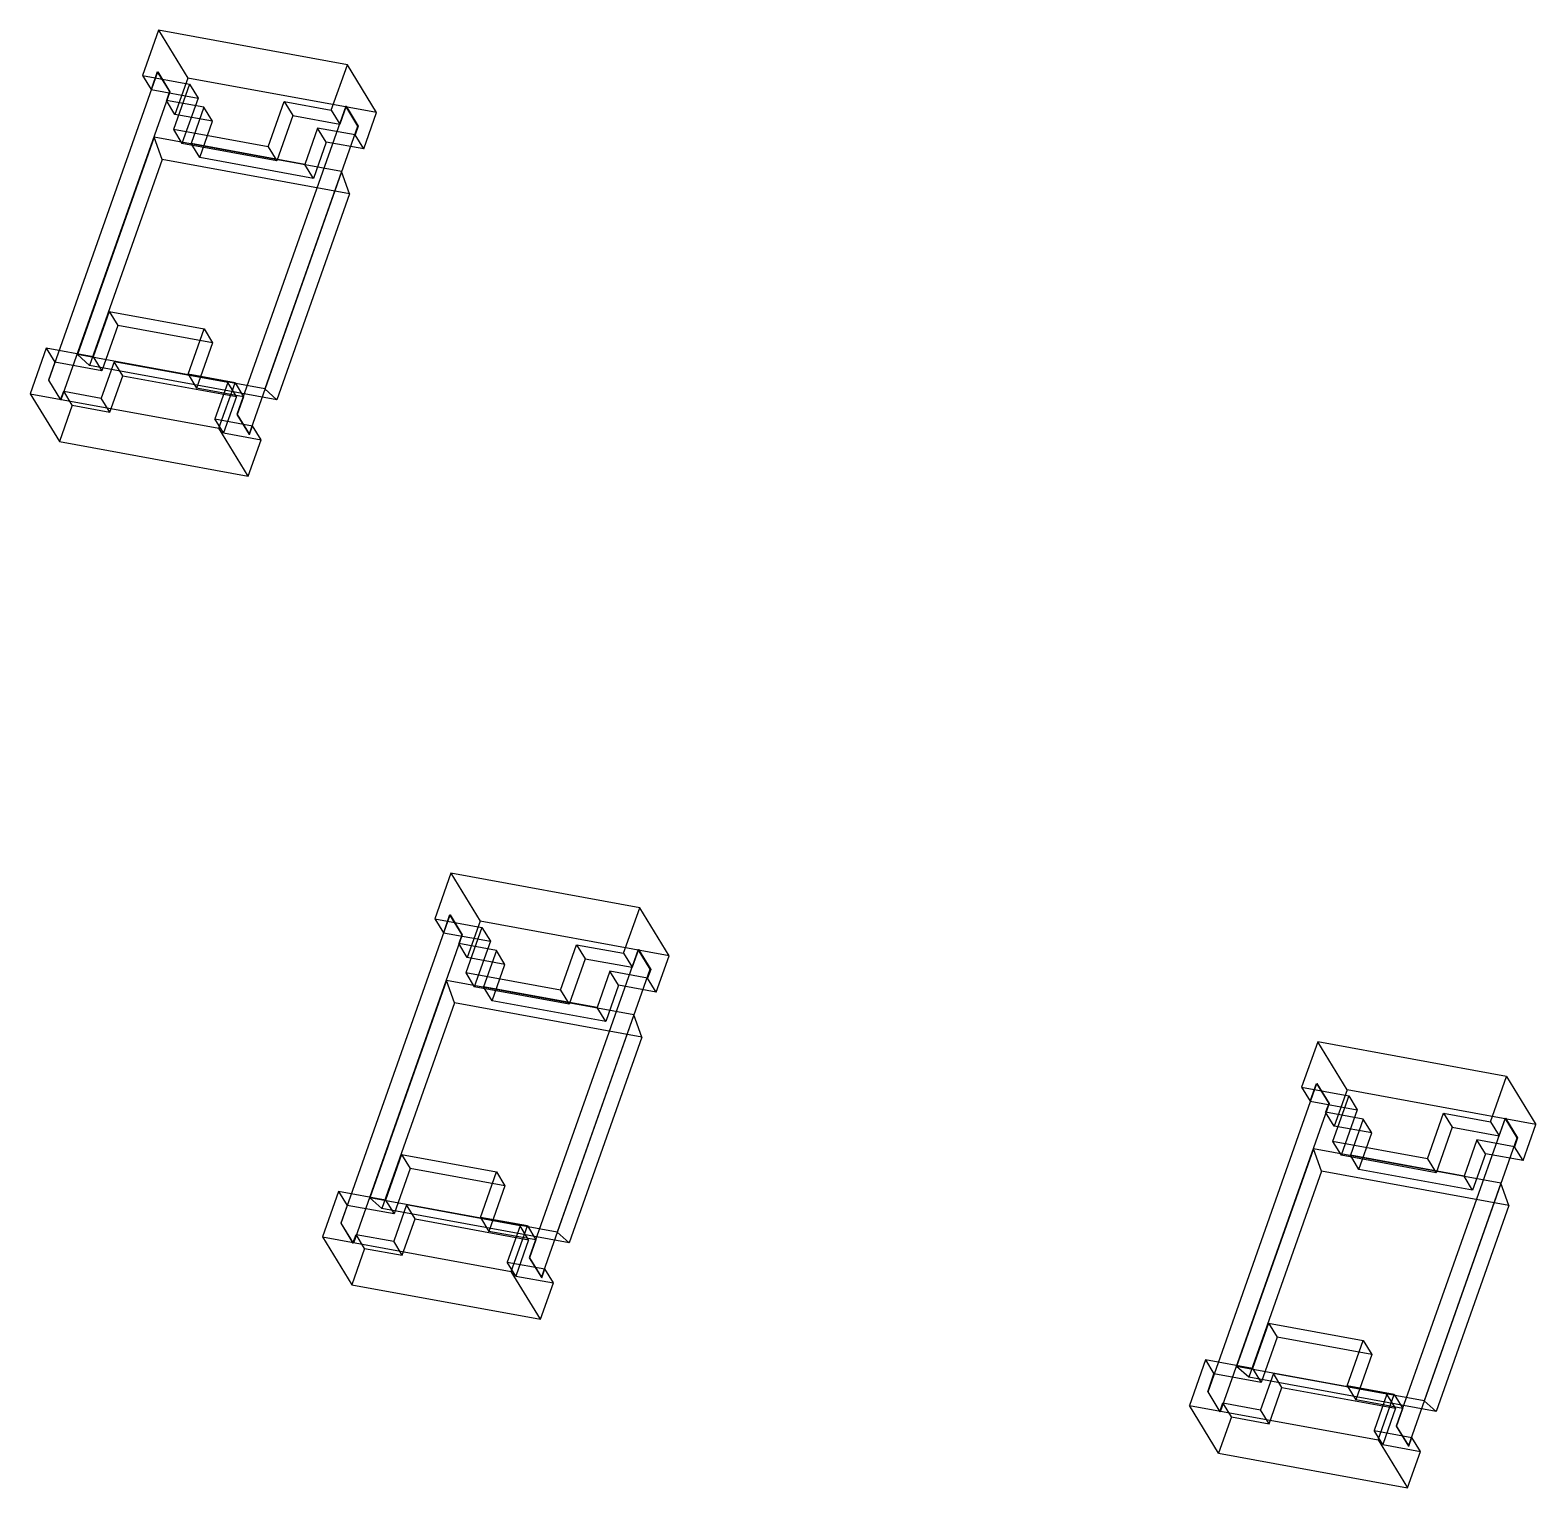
# Model space of a CAD drawing. Header units: millimetres. Extents: x 0 to 594, y 0 to 420.
# Drawn here: x 396.53 to 400.174, y 70.527 to 74.054 of the extents above; entities that cross this region are included whole.
import ezdxf

# ---------------------------------------------------------------- set-up
doc = ezdxf.new("R2010")
doc.units = ezdxf.units.MM
doc.header["$LTSCALE"] = 32.67
doc.layers.get('0').update_dxf_attribs({"linetype": 'CONTINUOUS'})

msp = doc.modelspace()

# ---------------------------------------------------------------- linework, layer by layer
at = {"color": 6, "linetype": 'CONTINUOUS'}
for p, q in [((396.8406, 74.0542), (396.8017, 73.9442)), ((397.2977, 73.9705), (396.8406, 74.0542)), ((396.8406, 74.0542), (396.9115, 73.9383)), ((397.2588, 73.8605), (397.2977, 73.9705)), ((397.3686, 73.8546), (397.2977, 73.9705)), ((396.8017, 73.9442), (396.9155, 73.9234)), ((396.8017, 73.9442), (396.8225, 73.9104)), ((396.9155, 73.9234), (396.8767, 73.8134)), ((396.9115, 73.9383), (396.8804, 73.8504)), ((397.3686, 73.8546), (396.9115, 73.9383)), ((396.9155, 73.9234), (396.9363, 73.8895)), ((396.8804, 73.8504), (396.8597, 73.8842)), ((397.1062, 73.7714), (397.145, 73.8814)), ((397.145, 73.8814), (397.2588, 73.8605)), ((397.145, 73.8814), (397.1657, 73.8475)), ((396.9715, 73.8337), (396.8804, 73.8504)), ((396.9715, 73.8337), (396.9507, 73.8676)), ((397.2588, 73.8605), (397.2795, 73.8267)), ((397.3375, 73.7667), (397.3686, 73.8546)), ((397.1062, 73.7714), (396.8767, 73.8134)), ((396.8767, 73.8134), (396.8974, 73.7796)), ((396.9404, 73.7457), (396.9715, 73.8337)), ((397.2464, 73.7834), (397.2257, 73.8172)), ((397.3375, 73.7667), (397.3168, 73.8006)), ((396.9404, 73.7457), (396.9197, 73.7796)), ((397.1062, 73.7714), (397.1269, 73.7376)), ((397.2464, 73.7834), (397.2154, 73.6954)), ((397.3375, 73.7667), (397.2464, 73.7834)), ((397.2154, 73.6954), (396.9404, 73.7457)), ((397.2154, 73.6954), (397.1946, 73.7293)), ((396.7214, 73.3736), (396.6825, 73.2637)), ((396.7214, 73.3736), (396.9508, 73.3316)), ((396.7214, 73.3736), (396.7421, 73.3398)), ((396.912, 73.2217), (396.9508, 73.3316)), ((396.9508, 73.3316), (396.9715, 73.2978)), ((396.5687, 73.2845), (396.5299, 73.1746)), ((396.6825, 73.2637), (396.5687, 73.2845)), ((396.5687, 73.2845), (396.5894, 73.2507)), ((396.6825, 73.2637), (396.7033, 73.2298)), ((396.7229, 73.13), (396.754, 73.218)), ((396.754, 73.218), (396.7332, 73.2518)), ((396.754, 73.218), (397.029, 73.1676)), ((397.0258, 73.2008), (396.912, 73.2217)), ((396.912, 73.2217), (396.9327, 73.1878)), ((396.6319, 73.1467), (396.6111, 73.1805)), ((396.987, 73.0909), (397.0258, 73.2008)), ((397.029, 73.1676), (397.0082, 73.2015)), ((397.0258, 73.2008), (397.0465, 73.167)), ((396.5299, 73.1746), (396.987, 73.0909)), ((396.5299, 73.1746), (396.6008, 73.0587)), ((396.6319, 73.1467), (396.6008, 73.0587)), ((396.6319, 73.1467), (396.7229, 73.13)), ((396.7229, 73.13), (396.7022, 73.1639)), ((397.029, 73.1676), (396.9979, 73.0797)), ((396.9979, 73.0797), (396.9772, 73.1135)), ((397.0579, 72.975), (396.987, 73.0909)), ((396.9979, 73.0797), (397.0889, 73.063)), ((397.0889, 73.063), (397.0682, 73.0969)), ((396.6008, 73.0587), (397.0579, 72.975)), ((397.0579, 72.975), (397.0889, 73.063)), ((397.5482, 72.0142), (397.5093, 71.9043)), ((398.0052, 71.9306), (397.5482, 72.0142)), ((397.5482, 72.0142), (397.6191, 71.8984)), ((397.5093, 71.9043), (397.6231, 71.8834)), ((397.5093, 71.9043), (397.53, 71.8704)), ((397.9664, 71.8206), (398.0052, 71.9306)), ((398.0762, 71.8147), (398.0052, 71.9306)), ((397.6231, 71.8834), (397.5843, 71.7735)), ((397.6191, 71.8984), (397.588, 71.8104)), ((398.0762, 71.8147), (397.6191, 71.8984)), ((397.6231, 71.8834), (397.6439, 71.8496)), ((397.588, 71.8104), (397.5673, 71.8443)), ((397.8138, 71.7315), (397.8526, 71.8414)), ((397.8526, 71.8414), (397.9664, 71.8206)), ((397.8526, 71.8414), (397.8733, 71.8076)), ((397.6791, 71.7938), (397.588, 71.8104)), ((397.6791, 71.7938), (397.6583, 71.8276)), ((397.9664, 71.8206), (397.9871, 71.7867)), ((398.0451, 71.7268), (398.0762, 71.8147)), ((397.8138, 71.7315), (397.5843, 71.7735)), ((397.5843, 71.7735), (397.605, 71.7396)), ((397.648, 71.7058), (397.6791, 71.7938)), ((397.954, 71.7434), (397.9333, 71.7773)), ((398.0451, 71.7268), (398.0244, 71.7606)), ((397.648, 71.7058), (397.6273, 71.7397)), ((397.8138, 71.7315), (397.8345, 71.6976)), ((397.954, 71.7434), (397.923, 71.6555)), ((398.0451, 71.7268), (397.954, 71.7434)), ((397.923, 71.6555), (397.648, 71.7058)), ((397.923, 71.6555), (397.9022, 71.6893)), ((399.6463, 71.6064), (399.6074, 71.4964)), ((400.1034, 71.5227), (399.6463, 71.6064)), ((399.7172, 71.4905), (399.6463, 71.6064)), ((400.0645, 71.4127), (400.1034, 71.5227)), ((400.1034, 71.5227), (400.1743, 71.4068)), ((399.6074, 71.4964), (399.7213, 71.4756)), ((399.6074, 71.4964), (399.6282, 71.4625)), ((399.7213, 71.4756), (399.6824, 71.3656)), ((399.7172, 71.4905), (399.6861, 71.4026)), ((400.1743, 71.4068), (399.7172, 71.4905)), ((399.7213, 71.4756), (399.742, 71.4417)), ((399.6861, 71.4026), (399.6654, 71.4364)), ((399.9119, 71.3236), (399.9507, 71.4336)), ((399.9507, 71.4336), (400.0645, 71.4127)), ((399.9507, 71.4336), (399.9714, 71.3997)), ((399.7772, 71.3859), (399.6861, 71.4026)), ((399.7772, 71.3859), (399.7564, 71.4197)), ((400.0645, 71.4127), (400.0853, 71.3789)), ((400.1432, 71.3189), (400.1743, 71.4068)), ((399.9119, 71.3236), (399.6824, 71.3656)), ((399.6824, 71.3656), (399.7032, 71.3318)), ((399.7461, 71.2979), (399.7772, 71.3859)), ((400.0522, 71.3356), (400.0314, 71.3694)), ((397.4289, 71.3337), (397.3901, 71.2237)), ((397.4289, 71.3337), (397.6584, 71.2917)), ((397.4289, 71.3337), (397.4497, 71.2998)), ((399.7461, 71.2979), (399.7254, 71.3318)), ((399.9119, 71.3236), (399.9326, 71.2898)), ((400.0522, 71.3356), (400.0211, 71.2476)), ((400.1432, 71.3189), (400.0522, 71.3356)), ((400.1432, 71.3189), (400.1225, 71.3527)), ((397.6196, 71.1817), (397.6584, 71.2917)), ((397.6584, 71.2917), (397.6791, 71.2578)), ((400.0211, 71.2476), (399.7461, 71.2979)), ((400.0211, 71.2476), (400.0004, 71.2815)), ((397.2763, 71.2446), (397.2375, 71.1346)), ((397.3901, 71.2237), (397.2763, 71.2446)), ((397.2763, 71.2446), (397.297, 71.2107)), ((397.3901, 71.2237), (397.4108, 71.1899)), ((397.4616, 71.178), (397.4408, 71.2119)), ((397.4305, 71.0901), (397.4616, 71.178)), ((397.4616, 71.178), (397.7365, 71.1277)), ((397.7334, 71.1609), (397.6196, 71.1817)), ((397.6196, 71.1817), (397.6403, 71.1479)), ((397.3394, 71.1067), (397.3187, 71.1406)), ((397.6945, 71.051), (397.7334, 71.1609)), ((397.7365, 71.1277), (397.7158, 71.1616)), ((397.7334, 71.1609), (397.7541, 71.127)), ((397.2375, 71.1346), (397.6945, 71.051)), ((397.2375, 71.1346), (397.3084, 71.0188)), ((397.3394, 71.1067), (397.3084, 71.0188)), ((397.3394, 71.1067), (397.4305, 71.0901)), ((397.4305, 71.0901), (397.4098, 71.1239)), ((397.7365, 71.1277), (397.7055, 71.0397)), ((397.7055, 71.0397), (397.6847, 71.0736)), ((397.7655, 70.9351), (397.6945, 71.051)), ((397.7055, 71.0397), (397.7965, 71.0231)), ((397.7965, 71.0231), (397.7758, 71.0569)), ((397.3084, 71.0188), (397.7655, 70.9351)), ((397.7655, 70.9351), (397.7965, 71.0231)), ((399.5271, 70.9258), (399.4882, 70.8159)), ((399.5271, 70.9258), (399.7565, 70.8838)), ((399.5271, 70.9258), (399.5478, 70.892)), ((399.7177, 70.7739), (399.7565, 70.8838)), ((399.7565, 70.8838), (399.7773, 70.85)), ((399.3744, 70.8367), (399.3356, 70.7268)), ((399.4882, 70.8159), (399.3744, 70.8367)), ((399.3744, 70.8367), (399.3951, 70.8028)), ((399.4882, 70.8159), (399.509, 70.782)), ((399.5597, 70.7702), (399.539, 70.804)), ((399.5286, 70.6822), (399.5597, 70.7702)), ((399.5597, 70.7702), (399.8347, 70.7198)), ((399.8315, 70.753), (399.7177, 70.7739)), ((399.7177, 70.7739), (399.7384, 70.74)), ((399.7927, 70.6431), (399.8315, 70.753)), ((399.8347, 70.7198), (399.8139, 70.7537)), ((399.8315, 70.753), (399.8522, 70.7192)), ((399.3356, 70.7268), (399.7927, 70.6431)), ((399.4065, 70.6109), (399.3356, 70.7268)), ((399.4376, 70.6989), (399.4168, 70.7327)), ((399.5286, 70.6822), (399.5079, 70.7161)), ((399.8347, 70.7198), (399.8036, 70.6319)), ((399.4376, 70.6989), (399.4065, 70.6109)), ((399.4376, 70.6989), (399.5286, 70.6822)), ((399.8036, 70.6319), (399.7829, 70.6657)), ((399.7927, 70.6431), (399.8636, 70.5272)), ((399.8036, 70.6319), (399.8947, 70.6152)), ((399.8947, 70.6152), (399.8739, 70.6491)), ((399.4065, 70.6109), (399.8636, 70.5272)), ((399.8636, 70.5272), (399.8947, 70.6152))]:
    msp.add_line(p, q, dxfattribs=at)
at = {"color": 7, "linetype": 'CONTINUOUS'}
for p, q in [((396.5751, 73.2074), (396.8386, 73.9533)), ((396.8377, 73.9535), (396.8225, 73.9104)), ((396.8377, 73.9535), (396.8671, 73.9053)), ((396.8386, 73.9533), (396.8681, 73.9052)), ((396.8225, 73.9104), (396.9363, 73.8895)), ((396.8681, 73.9052), (396.6046, 73.1593)), ((396.8671, 73.9053), (396.8597, 73.8842)), ((396.9507, 73.8676), (396.8597, 73.8842)), ((396.9363, 73.8895), (396.8974, 73.7796)), ((396.9507, 73.8676), (396.9197, 73.7796)), ((397.2939, 73.8699), (397.0304, 73.124)), ((397.1657, 73.8475), (397.1269, 73.7376)), ((397.1657, 73.8475), (397.2795, 73.8267)), ((397.2948, 73.8698), (397.2795, 73.8267)), ((397.3233, 73.8218), (397.2939, 73.8699)), ((397.2948, 73.8698), (397.3242, 73.8217)), ((397.0598, 73.0759), (397.3233, 73.8218)), ((397.2257, 73.8172), (397.1946, 73.7293)), ((397.3168, 73.8006), (397.2257, 73.8172)), ((397.3242, 73.8217), (397.3168, 73.8006)), ((396.8301, 73.7951), (396.6443, 73.269)), ((397.2836, 73.712), (396.8301, 73.7951)), ((396.8497, 73.741), (396.8301, 73.7951)), ((397.1269, 73.7376), (396.8974, 73.7796)), ((397.1946, 73.7293), (396.9197, 73.7796)), ((396.8497, 73.741), (396.6738, 73.2429)), ((397.3032, 73.658), (396.8497, 73.741)), ((397.2836, 73.712), (397.0978, 73.186)), ((397.3032, 73.658), (397.2836, 73.712)), ((397.3032, 73.658), (397.1273, 73.1599)), ((396.7421, 73.3398), (396.7033, 73.2298)), ((396.9715, 73.2978), (396.7421, 73.3398)), ((396.9715, 73.2978), (396.9327, 73.1878)), ((397.0978, 73.186), (396.6443, 73.269)), ((396.6738, 73.2429), (396.6443, 73.269)), ((396.5894, 73.2507), (396.5742, 73.2076)), ((396.7033, 73.2298), (396.5894, 73.2507)), ((397.1273, 73.1599), (396.6738, 73.2429)), ((396.7332, 73.2518), (396.7022, 73.1639)), ((397.0082, 73.2015), (396.7332, 73.2518)), ((396.5742, 73.2076), (396.6037, 73.1594)), ((396.6046, 73.1593), (396.5751, 73.2074)), ((396.6037, 73.1594), (396.6111, 73.1805)), ((396.6111, 73.1805), (396.7022, 73.1639)), ((397.0465, 73.167), (396.9327, 73.1878)), ((397.0082, 73.2015), (396.9772, 73.1135)), ((397.1273, 73.1599), (397.0978, 73.186)), ((397.0465, 73.167), (397.0313, 73.1239)), ((396.9772, 73.1135), (397.0682, 73.0969)), ((397.0304, 73.124), (397.0598, 73.0759)), ((397.0313, 73.1239), (397.0608, 73.0758)), ((397.0608, 73.0758), (397.0682, 73.0969)), ((397.2827, 71.1674), (397.5462, 71.9133)), ((397.5453, 71.9135), (397.53, 71.8704)), ((397.5453, 71.9135), (397.5747, 71.8654)), ((397.5462, 71.9133), (397.5756, 71.8652)), ((397.53, 71.8704), (397.6439, 71.8496)), ((397.5756, 71.8652), (397.3122, 71.1193)), ((397.5747, 71.8654), (397.5673, 71.8443)), ((397.6583, 71.8276), (397.5673, 71.8443)), ((397.6439, 71.8496), (397.605, 71.7396)), ((397.6583, 71.8276), (397.6273, 71.7397)), ((398.0014, 71.83), (397.738, 71.0841)), ((397.8733, 71.8076), (397.8345, 71.6976)), ((397.8733, 71.8076), (397.9871, 71.7867)), ((398.0024, 71.8298), (397.9871, 71.7867)), ((398.0309, 71.7819), (398.0014, 71.83)), ((398.0024, 71.8298), (398.0318, 71.7817)), ((397.7674, 71.036), (398.0309, 71.7819)), ((397.9333, 71.7773), (397.9022, 71.6893)), ((398.0244, 71.7606), (397.9333, 71.7773)), ((398.0318, 71.7817), (398.0244, 71.7606)), ((397.5377, 71.7551), (397.3519, 71.2291)), ((397.9912, 71.6721), (397.5377, 71.7551)), ((397.5573, 71.7011), (397.5377, 71.7551)), ((397.8345, 71.6976), (397.605, 71.7396)), ((397.9022, 71.6893), (397.6273, 71.7397)), ((397.5573, 71.7011), (397.3814, 71.203)), ((398.0108, 71.618), (397.5573, 71.7011)), ((397.9912, 71.6721), (397.8054, 71.1461)), ((398.0108, 71.618), (397.9912, 71.6721)), ((398.0108, 71.618), (397.8348, 71.12)), ((399.3808, 70.7596), (399.6443, 71.5055)), ((399.6282, 71.4625), (399.6434, 71.5056)), ((399.6434, 71.5056), (399.6729, 71.4575)), ((399.6443, 71.5055), (399.6738, 71.4574)), ((399.6738, 71.4574), (399.4103, 70.7115)), ((399.6282, 71.4625), (399.742, 71.4417)), ((399.6729, 71.4575), (399.6654, 71.4364)), ((399.7564, 71.4197), (399.6654, 71.4364)), ((399.742, 71.4417), (399.7032, 71.3318)), ((399.7564, 71.4197), (399.7254, 71.3318)), ((400.0996, 71.4221), (399.8361, 70.6762)), ((399.9714, 71.3997), (399.9326, 71.2898)), ((399.9714, 71.3997), (400.0853, 71.3789)), ((400.0853, 71.3789), (400.1005, 71.422)), ((400.129, 71.374), (400.0996, 71.4221)), ((400.1005, 71.422), (400.1299, 71.3739)), ((399.8656, 70.6281), (400.129, 71.374)), ((400.0314, 71.3694), (400.0004, 71.2815)), ((400.1225, 71.3527), (400.0314, 71.3694)), ((400.1299, 71.3739), (400.1225, 71.3527)), ((399.6358, 71.3472), (399.45, 70.8212)), ((400.0893, 71.2642), (399.6358, 71.3472)), ((399.6555, 71.2932), (399.6358, 71.3472)), ((399.9326, 71.2898), (399.7032, 71.3318)), ((400.0004, 71.2815), (399.7254, 71.3318)), ((397.4497, 71.2998), (397.4108, 71.1899)), ((397.6791, 71.2578), (397.4497, 71.2998)), ((399.6555, 71.2932), (399.4795, 70.7951)), ((400.1089, 71.2102), (399.6555, 71.2932)), ((397.6791, 71.2578), (397.6403, 71.1479)), ((400.0893, 71.2642), (399.9035, 70.7382)), ((400.1089, 71.2102), (400.0893, 71.2642)), ((397.8054, 71.1461), (397.3519, 71.2291)), ((397.3814, 71.203), (397.3519, 71.2291)), ((397.4408, 71.2119), (397.4098, 71.1239)), ((397.7158, 71.1616), (397.4408, 71.2119)), ((397.297, 71.2107), (397.2818, 71.1676)), ((397.4108, 71.1899), (397.297, 71.2107)), ((397.8348, 71.12), (397.3814, 71.203)), ((400.1089, 71.2102), (399.933, 70.7121)), ((397.2818, 71.1676), (397.3113, 71.1195)), ((397.3122, 71.1193), (397.2827, 71.1674)), ((397.3113, 71.1195), (397.3187, 71.1406)), ((397.3187, 71.1406), (397.4098, 71.1239)), ((397.7541, 71.127), (397.6403, 71.1479)), ((397.7158, 71.1616), (397.6847, 71.0736)), ((397.8348, 71.12), (397.8054, 71.1461)), ((397.7541, 71.127), (397.7389, 71.0839)), ((397.6847, 71.0736), (397.7758, 71.0569)), ((397.738, 71.0841), (397.7674, 71.036)), ((397.7389, 71.0839), (397.7683, 71.0358)), ((397.7683, 71.0358), (397.7758, 71.0569)), ((399.5478, 70.892), (399.509, 70.782)), ((399.7773, 70.85), (399.5478, 70.892)), ((399.7773, 70.85), (399.7384, 70.74)), ((399.9035, 70.7382), (399.45, 70.8212)), ((399.4795, 70.7951), (399.45, 70.8212)), ((399.3799, 70.7597), (399.3951, 70.8028)), ((399.509, 70.782), (399.3951, 70.8028)), ((399.933, 70.7121), (399.4795, 70.7951)), ((399.539, 70.804), (399.5079, 70.7161)), ((399.8139, 70.7537), (399.539, 70.804)), ((399.3799, 70.7597), (399.4094, 70.7116)), ((399.4103, 70.7115), (399.3808, 70.7596)), ((399.8522, 70.7192), (399.7384, 70.74)), ((399.8139, 70.7537), (399.7829, 70.6657)), ((399.933, 70.7121), (399.9035, 70.7382)), ((399.4094, 70.7116), (399.4168, 70.7327)), ((399.4168, 70.7327), (399.5079, 70.7161)), ((399.837, 70.6761), (399.8522, 70.7192)), ((399.7829, 70.6657), (399.8739, 70.6491)), ((399.8361, 70.6762), (399.8656, 70.6281)), ((399.837, 70.6761), (399.8665, 70.628)), ((399.8665, 70.628), (399.8739, 70.6491))]:
    msp.add_line(p, q, dxfattribs=at)

doc.saveas('drawing.dxf')
